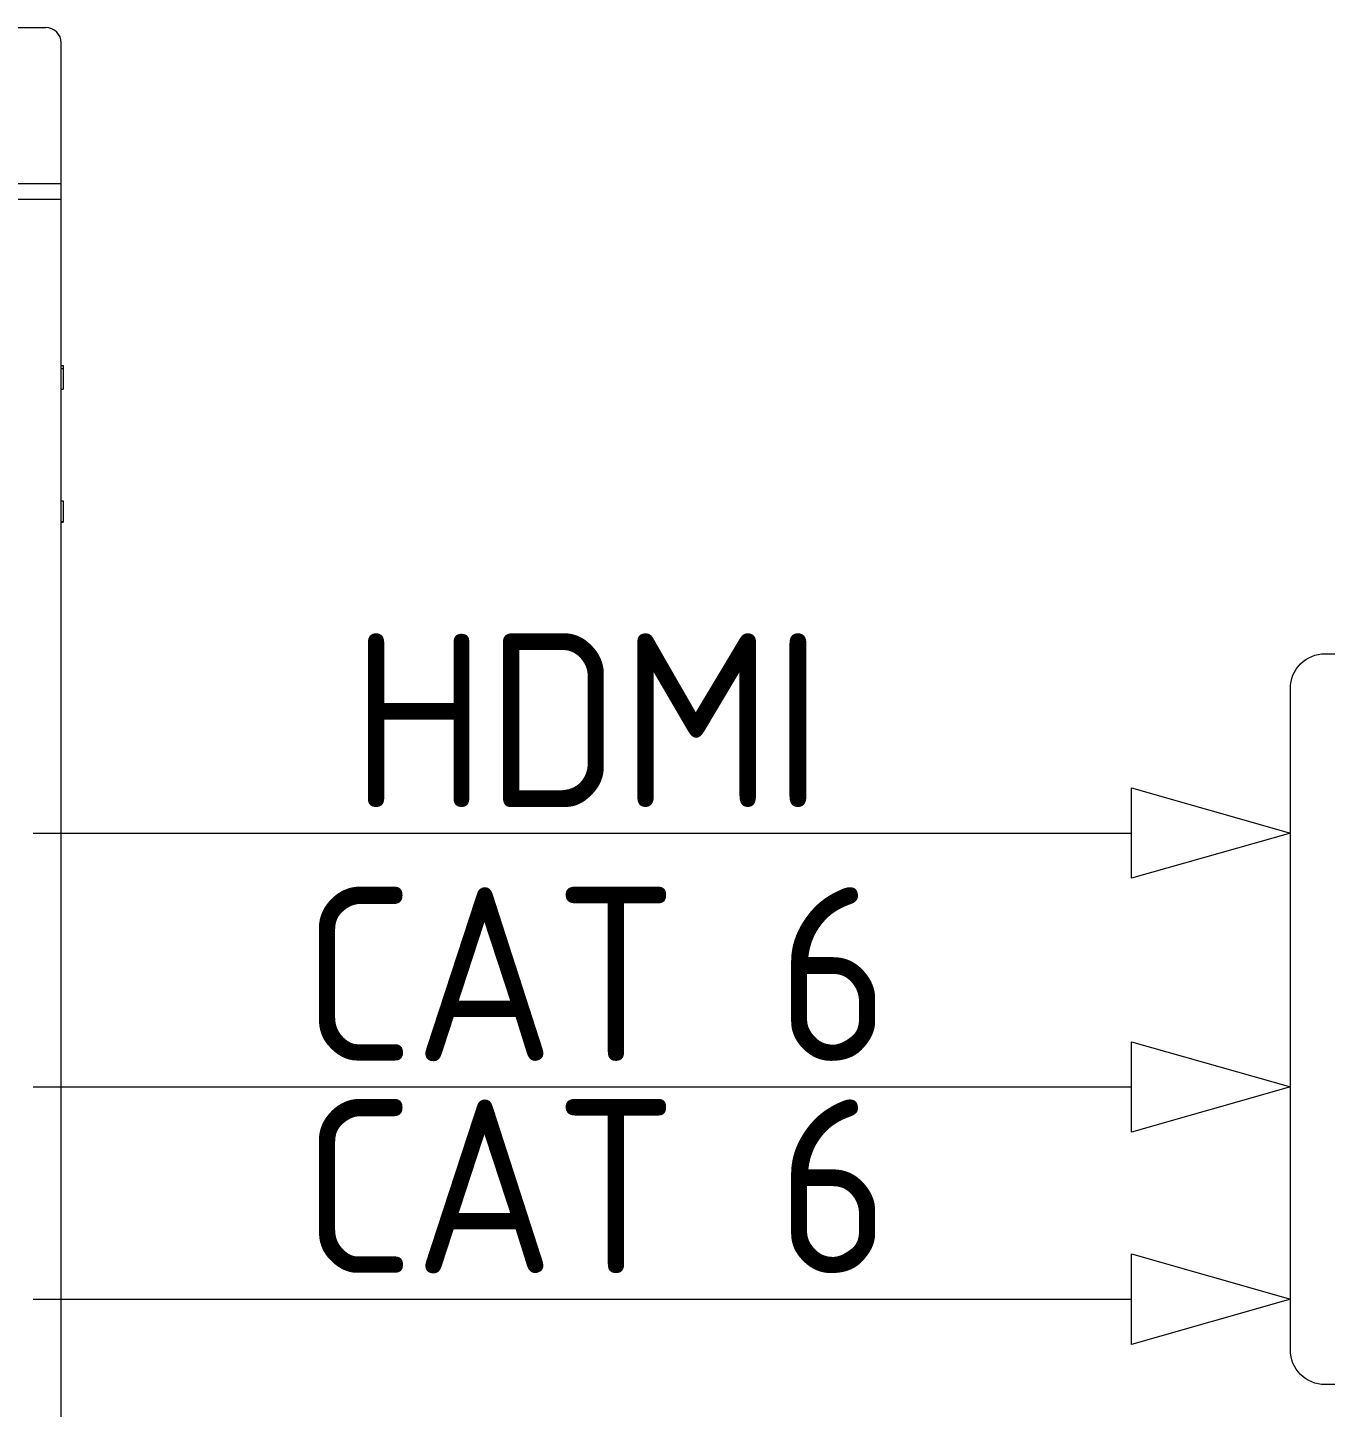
# Model space of a CAD drawing. Header units: millimetres. Extents: x 52029 to 181395, y -167683 to -9934.
# Drawn here: x 70860 to 72728, y -14434 to -12447 of the extents above; entities that cross this region are included whole.
import ezdxf
from ezdxf.enums import TextEntityAlignment as Align

# ---------------------------------------------------------------- set-up
doc = ezdxf.new("R2010")
doc.units = ezdxf.units.MM
doc.header["$LTSCALE"] = 3
doc.layers.add('FUR', color=8, linetype='Continuous', lineweight=5)
doc.styles.add('style1', font='isocp.shx', dxfattribs={"height": 1})

# ---------------------------------------------------------------- blocks, each defined once
blk = doc.blocks.new('hdmd400rx')
at = {"color": 7, "linetype": 'Continuous'}
for p, q in [((119.66, 181.74), (119.66, 0)), ((121.88, 0), (121.88, 181.74)), ((144.37, 179.53), (144.37, 2.21)), ((-142.16, 0), (142.16, 0)), ((73.18, 0), (73.18, -0.3)), ((73.29, 0), (73.29, -0.3)), ((76.24, 0), (76.24, -0.3)), ((92.34, 0), (92.34, -0.3)), ((95.29, 0), (95.29, -0.3)), ((95.71, 0), (95.71, -0.3)), ((76.24, -0.3), (73.18, -0.3)), ((95.71, -0.3), (92.34, -0.3))]:
    blk.add_line(p, q, dxfattribs=at)
blk.add_arc((142.16, 2.21), 2.21, 270, 0, dxfattribs=at)

msp = doc.modelspace()

# ---------------------------------------------------------------- linework, layer by layer
at = {"layer": 'FUR', "color": 5}
msp.add_line((70868, -13606.8), (72449.3, -13606.8), dxfattribs=at)
at = {"layer": 'FUR', "color": 3}
for p, q in [((70868, -13972.3), (72449.3, -13972.3)), ((70868, -14277.8), (72449.3, -14277.8))]:
    msp.add_line(p, q, dxfattribs=at)
at = {"layer": 'FUR', "color": 7}
msp.add_lwpolyline([(72727.8, -13348.7), (74574.2, -13348.7, -0.414214), (74624.2, -13398.7), (74624.2, -14350.8, -0.414214), (74574.2, -14400.8), (72727.8, -14400.8, -0.414214), (72677.8, -14350.8), (72677.8, -13398.7, -0.414214)], format="xyb", close=True, dxfattribs=at)
for points in [[(72449.3, -13541.7), (72677.8, -13606.8), (72449.3, -13671.9)], [(72449.3, -13907.2), (72677.8, -13972.3), (72449.3, -14037.4)], [(72449.3, -14212.7), (72677.8, -14277.8), (72449.3, -14342.9)]]:
    msp.add_lwpolyline(points, close=True, dxfattribs=at)

# ---------------------------------------------------------------- block references
at = {"layer": 'FUR', "xscale": 10, "yscale": 10, "zscale": 10, "rotation": 90}
msp.add_blockref('hdmd400rx', (70908.6, -13891.1), dxfattribs=at)

# ---------------------------------------------------------------- texts
at = {"layer": 'FUR', "color": 7, "style": 'style1'}
for s, p in [('HDMI', (71665.6, -13569.3)), ('CAT 6', (71678.2, -13934.8)), ('CAT 6', (71678.2, -14240.3))]:
    msp.add_text(s, height=250, dxfattribs=at).set_placement(p, align=Align.CENTER)

doc.saveas('drawing.dxf')
